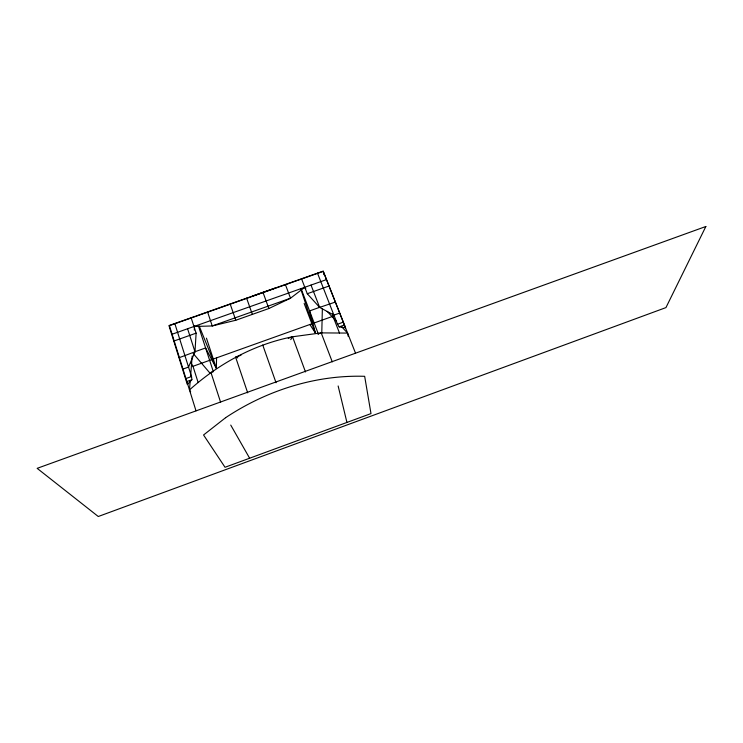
<?xml version="1.0" encoding="UTF-8"?>
<svg xmlns="http://www.w3.org/2000/svg" width="743" height="743" viewBox="0 0 743 743"><rect width="100%" height="100%" fill="white"/><g stroke="black" fill="none" stroke-linecap="round" stroke-linejoin="round"><path stroke-width="1.11" d="M216.557 357.866L216.371 368.417L205.597 347.956L194.49 351.913M321.775 333.421L322.36 308.596M191.127 317.744L196.115 333.152L194.982 351.81L188.546 367.079L182.741 369.16M190.654 391.812L189.484 389.936L190.208 380.89M190.57 376.376L192.196 356.027M194.276 330.059L194.629 325.545M290.736 339.653L292.538 336.783L321.199 332.883L347.594 333.087L348.244 336.44M174.809 323.511L191.527 376.543L191.898 379.719L187.347 384.54L168.949 325.573L323.186 271.121L345.541 327.756L339.161 326.892L337.489 324.236L317.484 273.145M189.484 389.936C218.591 363.801 254.004 344.399 292.538 336.783L305.494 371.946M304.797 287.281L290.513 298.212L268.855 308.531L235.782 320.261L212.229 325.954L193.96 326.502M186.632 381.605L191.898 379.719M339.161 326.892L344.278 325.053M339.56 313.1L333.923 315.125L319.648 307.398L307.268 293.736L301.537 278.764M190.737 362.426L192.985 366.29L332.938 316.258L332.455 314.001M247.698 392.861L235.615 357.169L240.983 355.247M288.247 338.325L292.538 336.783M185.704 378.633L191.527 376.543M337.489 324.236L343.155 322.202M213.074 371.658L210.928 372.429L220.606 402.232M317.939 334.053L321.199 332.883L332.27 361.841M320.27 307.11L309.562 310.927L315.357 332.929L309.859 324.505M179.165 357.699L194.982 351.81L187.598 328.759M335.223 302.104L319.648 307.398L311.02 285.08M171.865 334.322L326.363 279.647M173.955 341.009L196.115 333.152M307.268 293.736L328.898 286.074M252.555 296.058L274.817 288.182M195.353 316.518L169.413 325.675L179.304 357.327M196.44 316.137L296.81 280.696M297.897 280.315L323.233 271.371L355.507 353.12M235.615 357.169L237.76 357.875M304.221 287.03L305.81 288.711M327.134 311.354L336.579 321.385M341.306 326.4L347.603 333.087M193.208 353.501L210.232 373.423M230.739 425.08L249.629 458.217M199.217 326.047L216.371 368.417L206.452 338.158M332.938 316.258L339.495 333.022M262.725 344.984L276.043 382.747M301.119 288.758L318.366 334.044M304.156 303.432L315.357 332.929L300.813 289.083M285.368 284.476L290.513 298.212L212.229 325.954L207.576 311.939M263.003 292.37L268.855 308.531M246.611 298.147L252.341 314.382M230.172 303.961L235.782 320.261M198.53 326.279L213.343 371.704M192.985 366.29L198.149 382.589M179.639 358.414L196.003 410.805M338.139 385.97L346.935 422.433M323.233 271.371L323.967 274.724M705.85 226.494L665.951 307.593L98.271 516.506L37.15 468.341L705.85 226.494M225.621 417.687L203.554 434.98L225.027 467.273L370.989 413.591L364.664 376.311C315.385 374.788 266.496 390.502 225.621 417.687"/></g></svg>
